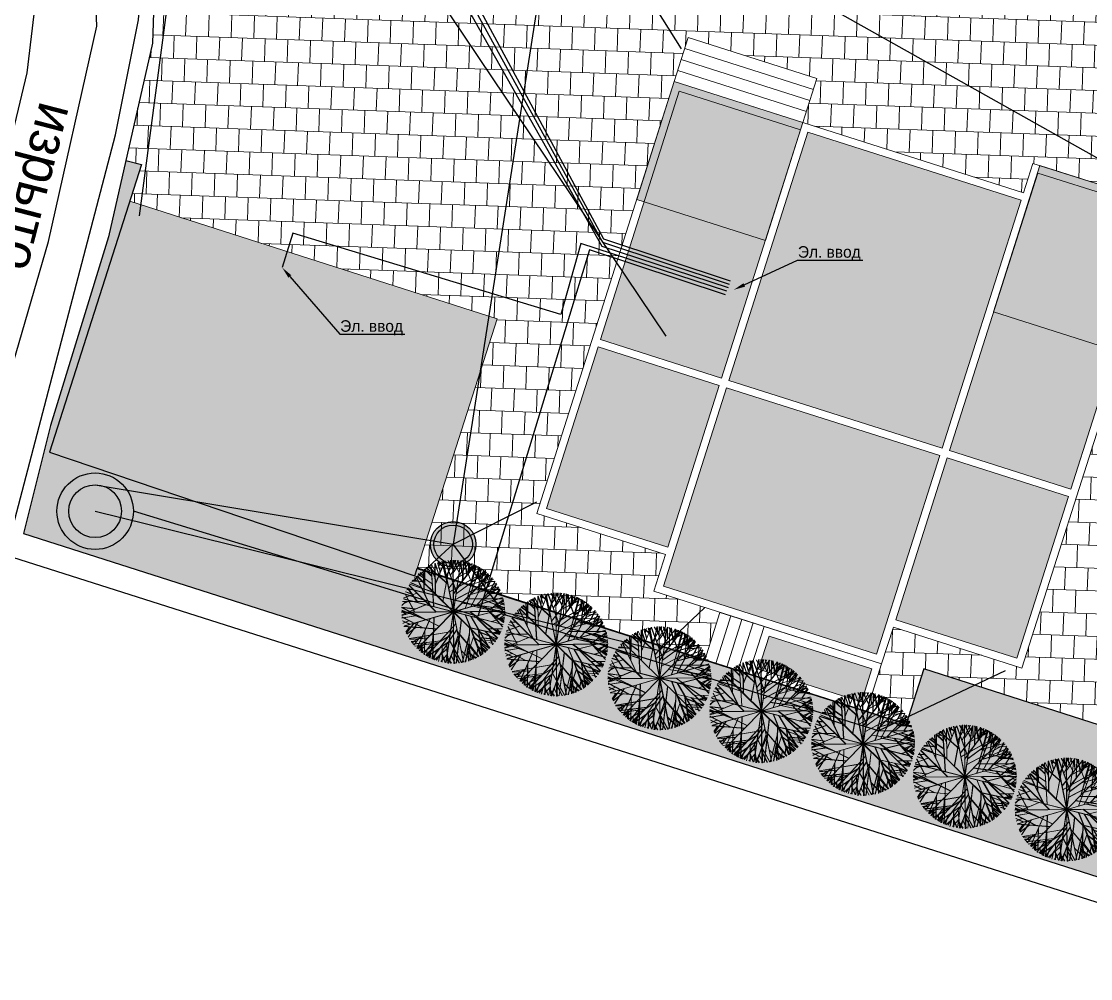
# Model space of a CAD drawing. Header units: millimetres. Extents: x -1042495 to -977915, y 3191218 to 3280168.
# Drawn here: x -1027316 to -999593, y 3191218 to 3216029 of the extents above; entities that cross this region are included whole.
import ezdxf
from ezdxf import colors
from ezdxf.entities.mleader import LeaderData, LeaderLine
from ezdxf.math import Vec2, Vec3

# ---------------------------------------------------------------- set-up
doc = ezdxf.new("R2010")
doc.units = ezdxf.units.MM
doc.layers.get('0').update_dxf_attribs({"lineweight": 15})
for name, color, linetype in [('000 Граница', 6, 'Continuous'), ('000 дорожки', 7, 'Continuous'), ('000 Привязки', 1, 'Continuous'), ('000 Штриховка', 7, 'Continuous'), ('10_Границы покрытий и угодий', 7, 'Continuous'), ('_Септик', 72, 'Continuous'), ('p', 7, 'Continuous'), ('подпорная стенка', 251, 'Continuous')]:
    doc.layers.add(name, color=color, linetype=linetype)
for name, color, linetype, lineweight in [('_ВК_В1', 5, 'B1', 30), ('_ВК_К1-1(очищ)', 14, 'Канализация быт очищенного стока', 30), ('_ВК_К2-1(Ливневая)', 32, 'Канализация дожд очищенного стока', 30), ('_ВК_Кб', 18, 'g5_122_kb', 30), ('_Группы Электрика', 7, 'Continuous', 15), ('_Кабель 0.4', 1, 'g5_119_3', 30), ('A-WALL', 113, 'Continuous', 18), ('деревья', 118, 'Continuous', 0), ('мощение', 251, 'Continuous', 0)]:
    doc.layers.add(name, color=color, linetype=linetype, lineweight=lineweight)
doc.layers.add('газон', color=7, linetype='Continuous', true_color=0xe4edc9)
doc.layers.add('кустарники лиственные', color=7, linetype='Continuous', lineweight=20, true_color=0x455c00)
doc.styles.add('LIKE11', font='bm431.shx')
doc.styles.add('Line_GUGK', font='')
doc.styles.get('Line_GUGK').set_extended_font_data('Bm431', italic=True)
doc.linetypes.add('B1', pattern='A,12.5,-3,["В1",Standard,S=2,R=0,X=-2,Y=-1],-2.5', length=18)
doc.linetypes.add('g5_119_3', pattern='A,4,-1,[31,GUGK_2005.shx,S=0.1,R=0,X=0,Y=0],4,[31,GUGK_2005.shx,S=0.1,R=180,X=0,Y=0],-1', length=10)
doc.linetypes.add('g5_122_kb', pattern='A,1,-1,1.5,-0.4,["Кб",Line_GUGK,S=1,R=0,X=0,Y=-0.5],-2.4,1.5,-1,4,-1,4,-1,3', length=21.8)
doc.linetypes.add('K1Н', pattern='A,12.5,-3.1,["K1Н",Standard,S=2,R=0,X=-2,Y=-1],-4.5', length=20.1)
doc.linetypes.add('Канализация быт очищенного стока', pattern='A,10,-2,["К1-1",Standard,S=1.75,R=0,X=-1,Y=-1],-5', length=17)
doc.linetypes.add('Канализация дожд очищенного стока', pattern='A,10,-2,["К2-1",Standard,S=1.75,R=0,X=-1,Y=-1],-6', length=18)

# ---------------------------------------------------------------- blocks, each defined once
blk = doc.blocks.new('й3')
at = {"layer": 'деревья', "lineweight": 0}
for p, q in [((-326, 504), (-233, 236)), ((-312, 511), (-2, 202)), ((-281, 529), (-113, 415)), ((-264, 466), (-263, 538)), ((-212, 483), (-237, 552)), ((-220, 421), (-166, 576)), ((-212, 558), (0, 450)), ((160, 572), (-160, -572)), ((-153, 574), (153, -574)), ((-135, 507), (-91, 592)), ((-125, 549), (-80, 595)), ((-124, 321), (-125, 588)), ((-85, 319), (30, 599)), ((-36, 440), (-58, 599)), ((-53, 597), (165, 168)), ((89, 318), (-23, 599)), ((24, 549), (-14, 599)), ((0, 600), (0, -600)), ((5, 486), (37, 597)), ((42, 439), (66, 598)), ((183, 355), (54, 597)), ((98, 516), (128, 586)), ((141, 505), (99, 590)), ((288, 525), (118, 413)), ((128, 458), (244, 549)), ((197, 195), (163, 576)), ((170, 511), (232, 552)), ((177, 437), (255, 543)), ((308, 514), (232, 39)), ((317, 509), (302, 306)), ((-458, 382), (-405, 330)), ((-439, 364), (-444, 403)), ((-397, 343), (-442, 404)), ((-327, 243), (-440, 405)), ((420, -420), (-420, 420)), ((420, 420), (-420, -420)), ((-70, 268), (-417, 430)), ((-402, 446), (-365, 432)), ((-370, 470), (-352, 355)), ((-357, 404), (-361, 477)), ((-289, 372), (-342, 493)), ((73, 267), (422, 425)), ((290, 390), (381, 461)), ((293, 369), (348, 488)), ((311, 425), (359, 482)), ((335, 152), (371, 468)), ((343, 430), (341, 493)), ((352, 311), (426, 416)), ((357, 180), (395, 450)), ((362, 399), (367, 473)), ((371, 371), (466, 376)), ((383, 359), (448, 398)), ((401, 338), (447, 399)), ((-543, 253), (-63, 227)), ((-532, 274), (-402, 209)), ((-463, 296), (-526, 288)), ((-324, 62), (-526, 287)), ((-511, 312), (-478, 266)), ((-499, 328), (-328, 328)), ((-418, 248), (-498, 331)), ((-216, 336), (-489, 346)), ((140, -27), (508, 315)), ((544, 254), (209, 3)), ((220, 333), (494, 340)), ((234, 233), (533, 274)), ((274, 42), (472, 370)), ((349, 60), (514, 302)), ((362, 251), (489, 351)), ((393, 368), (471, 366)), ((400, 248), (526, 288)), ((421, 243), (502, 325)), ((439, 313), (512, 309)), ((467, 291), (529, 281)), ((472, 243), (539, 253)), ((-323, 206), (-592, 93)), ((-587, 127), (-360, 75)), ((-533, 163), (-578, 149)), ((-515, 99), (-573, 175)), ((-571, 179), (-470, 148)), ((-412, 158), (-565, 208)), ((-560, 209), (-208, 209)), ((-548, 245), (-477, 211)), ((546, 246), (65, 226)), ((208, -38), (560, 203)), ((385, 134), (582, 136)), ((555, 225), (424, 69)), ((441, 197), (549, 234)), ((474, 145), (590, 98)), ((497, 78), (576, 150)), ((502, 160), (574, 178)), ((-527, 19), (-600, 26)), ((-600, 0), (600, 0)), ((-599, -24), (-423, 79)), ((-554, 30), (-598, 21)), ((-597, 28), (-120, 121)), ((-486, -5), (-596, 56)), ((-423, 30), (-595, -68)), ((-592, 92), (-233, -36)), ((587, 92), (-587, -92)), ((-583, 112), (583, -112)), ((-272, 53), (-569, -189)), ((-546, -247), (-203, 1)), ((-464, -379), (-232, 42)), ((279, -51), (597, 60)), ((294, -67), (595, 71)), ((326, 51), (592, -92)), ((382, 82), (594, 68)), ((452, 8), (596, -64)), ((511, 29), (598, -14)), ((518, 81), (598, 29)), ((-453, -71), (-598, -4)), ((-557, -23), (-597, -27)), ((-597, -49), (-543, -67)), ((-461, -98), (-592, -94)), ((-453, -1), (-590, -101)), ((-518, -146), (-587, -118)), ((-585, -123), (-365, -116)), ((-285, -232), (-585, -123)), ((-280, -46), (-541, -258)), ((-397, -48), (-524, -290)), ((-208, -34), (-458, -380)), ((-141, -22), (-372, -468)), ((-101, -101), (-25, -597)), ((93, -92), (596, -28)), ((526, -286), (232, -45)), ((264, -184), (589, -98)), ((441, -10), (602, -4)), ((450, -86), (564, -198)), ((-422, -160), (-583, -141)), ((-571, -184), (-453, -180)), ((-471, -200), (-567, -189)), ((-436, -177), (-562, -196)), ((-482, -208), (-556, -223)), ((-527, -182), (-555, -220)), ((-505, -187), (-537, -258)), ((-332, -207), (-535, -265)), ((-532, -274), (-168, -166)), ((-38, -137), (-508, -315)), ((-472, -193), (-502, -263)), ((-442, -241), (-491, -336)), ((-360, -225), (-441, -405)), ((-58, -203), (-431, -411)), ((-308, -174), (-382, -458)), ((-199, -202), (-286, -527)), ((-148, -150), (-147, -577)), ((22, -598), (-63, -228)), ((-29, -598), (60, -228)), ((0, -191), (258, -538)), ((37, -138), (504, -321)), ((56, -204), (426, -416)), ((511, -313), (113, -168)), ((186, -186), (267, -534)), ((188, -186), (574, -173)), ((283, -235), (583, -131)), ((430, -415), (301, -236)), ((382, -182), (524, -290)), ((388, -171), (583, -137)), ((433, -182), (560, -203)), ((459, -159), (542, -254)), ((459, -241), (556, -223)), ((502, -194), (534, -265)), ((511, -215), (556, -221)), ((532, -167), (572, -176)), ((-397, -296), (-522, -291)), ((-405, -269), (-514, -305)), ((-389, -290), (-514, -306)), ((-209, -286), (-499, -326)), ((-465, -302), (-495, -335)), ((-468, -289), (-487, -348)), ((-324, -324), (-481, -356)), ((-428, -314), (-467, -370)), ((-437, -347), (-467, -374)), ((-373, -307), (-454, -387)), ((-348, -334), (-438, -406)), ((-340, -360), (-350, -485)), ((-244, -305), (-326, -501)), ((-78, -273), (-319, -507)), ((-147, -362), (-277, -529)), ((-264, -256), (-191, -566)), ((-147, -322), (-39, -595)), ((-62, -362), (179, -570)), ((75, -274), (313, -511)), ((205, -288), (495, -332)), ((228, -365), (353, -484)), ((240, -308), (319, -505)), ((304, -302), (324, -500)), ((315, -313), (496, -333)), ((336, -364), (344, -489)), ((369, -312), (449, -393)), ((473, -369), (403, -274)), ((415, -326), (461, -381)), ((424, -320), (462, -376)), ((425, -282), (500, -268)), ((446, -334), (494, -335)), ((-362, -389), (-422, -420)), ((-291, -411), (-391, -449)), ((-247, -378), (-388, -457)), ((-263, -439), (-347, -487)), ((-245, -479), (-319, -503)), ((-226, -412), (-260, -536)), ((-254, -444), (-254, -541)), ((-147, -473), (-250, -543)), ((-226, -392), (-209, -561)), ((-215, -455), (-199, -561)), ((-209, -401), (-208, -562)), ((-20, -424), (-137, -583)), ((-127, -586), (-72, -482)), ((-123, -442), (-74, -594)), ((-85, -475), (-115, -586)), ((-62, -482), (-14, -598)), ((56, -482), (7, -599)), ((14, -424), (130, -584)), ((59, -466), (105, -586)), ((119, -588), (66, -483)), ((118, -443), (67, -595)), ((203, -403), (201, -565)), ((248, -448), (230, -550)), ((248, -448), (247, -544)), ((286, -414), (386, -454)), ((376, -467), (360, -411)), ((-257, -541), (-214, -503)), ((-107, -547), (-88, -591)), ((-88, -551), (-97, -590)), ((-64, -527), (-94, -588)), ((-70, -505), (-24, -566)), ((-35, -553), (-49, -596)), ((63, -506), (17, -567)), ((28, -554), (42, -597)), ((84, -532), (38, -595)), ((100, -548), (80, -592)), ((81, -552), (89, -591)), ((250, -544), (208, -506))]:
    blk.add_line(p, q, dxfattribs=at)
blk = doc.blocks.new('A$C4F844F8D')
at = {"layer": 'кустарники лиственные', "xscale": -2.232502272000008, "yscale": 2.232502272, "zscale": 2.232502272, "rotation": 90.52186044708989}
for p in [(-16926, 6940), (-14258, 6092), (-11577, 5216), (-8939, 4366), (-6300, 3515), (-3662, 2665), (-1023, 1815)]:
    blk.add_blockref('й3', p, dxfattribs=at)
blk = doc.blocks.new('*U36')
h = blk.add_hatch(color=256)
h.paths.add_polyline_path([(-0.59, 0, 1), (0.59, 0, 1)])
h.paths.add_polyline_path([(0.5, 0, -1), (-0.5, 0, -1)], flags=16)
h = blk.add_hatch(color=255)
edge = h.paths.add_edge_path()
edge.add_arc((0, 0), 0.5, 0, 360)
at = {"lineweight": -3}
for radius in [0.59, 0.5]:
    blk.add_circle((0, 0), radius, dxfattribs=at)

msp = doc.modelspace()

# ---------------------------------------------------------------- hatches: boundary and pattern name
at = {"layer": '000 Привязки', "linetype": 'ByBlock', "true_color": 0x636466}
h = msp.add_hatch(color=251, dxfattribs=at)
h.dxf.hatch_style = 1
h.paths.add_polyline_path([(-1008025, 3210349), (-1011170, 3211350), (-1012304, 3207785), (-1009160, 3206784)])
h.paths.add_polyline_path([(-1012365, 3207594), (-1013699, 3203402), (-1010555, 3202401), (-1009220, 3206594)])
h.paths.add_polyline_path([(-1009030, 3206533), (-1010667, 3201387), (-1005141, 3199629), (-1003503, 3204774)])
h.paths.add_polyline_path([(-1004647, 3200521), (-1001502, 3199520), (-1000168, 3203713), (-1003312, 3204714)])
h.paths.add_polyline_path([(-1000107, 3203904), (-998962, 3207501), (-1002107, 3208501), (-1003252, 3204904)])
h.paths.add_polyline_path([(-1001395, 3211397), (-1006922, 3213156), (-1008969, 3206724), (-1003442, 3204965)])
h.paths.add_polyline_path([(-1006659, 3242918), (-1006704, 3241618), (-1001907, 3241452), (-1001862, 3242752)])
h.paths.add_polyline_path([(-1010709, 3241557), (-1010979, 3233762), (-1007181, 3233630), (-1006911, 3241426)])
h.paths.add_polyline_path([(-1006711, 3241419), (-1006843, 3237621), (-1002045, 3237455), (-1001914, 3241253)])
h.paths.add_polyline_path([(-1006849, 3237421), (-1006981, 3233623), (-1002184, 3233457), (-1002052, 3237255)])
h.paths.add_polyline_path([(-997916, 3241114), (-1001714, 3241246), (-1001984, 3233450), (-998186, 3233319)])
at = {"layer": '000 Привязки', "true_color": 0x636466}
h = msp.add_hatch(color=251, dxfattribs=at)
h.dxf.hatch_style = 1
h.paths.add_polyline_path([(-1024507, 3211366), (-1026580, 3204877), (-1017112, 3201654), (-1014981, 3208322)])
at = {"layer": '000 Штриховка', "true_color": 0xcd6928}
h = msp.add_hatch(color=32, dxfattribs=at)
h.dxf.hatch_style = 1
h.paths.add_polyline_path([(-1011361, 3211410), (-1008025, 3210349), (-1007052, 3213407), (-1010387, 3214468)])
h.paths.add_polyline_path([(-1002107, 3208501), (-998772, 3207440), (-997566, 3211228), (-1000906, 3212291)])
h = msp.add_hatch(color=32, dxfattribs=at)
h.dxf.hatch_style = 1
h.paths.add_polyline_path([(-1005262, 3199247), (-1007930, 3200096), (-1008203, 3199239), (-1005535, 3198390)])
at = {"layer": '_Септик'}
h = msp.add_hatch(color=256, dxfattribs=at)
h.dxf.hatch_style = 1
edge = h.paths.add_edge_path()
edge.add_arc((-1025404, 3203333), 684, 0, 360)
at = {"layer": 'газон', "true_color": 0x727430}
h = msp.add_hatch(color=67, dxfattribs=at)
h.dxf.hatch_style = 1
edge = h.paths.add_edge_path()
edge.add_line((-991745, 3211104), (-994012, 3213910))
edge.add_arc((-1005337, 3205577), 14060, 36.3456, 37.3696)
edge.add_line((-994163, 3214111), (-999358, 3197785))
edge.add_line((-999358, 3197785), (-1003921, 3199244))
edge.add_line((-1003921, 3199244), (-1004379, 3197812))
edge.add_line((-1004379, 3197812), (-1017051, 3201845))
edge.add_line((-1017051, 3201845), (-1017112, 3201654))
edge.add_line((-1017112, 3201654), (-1026581, 3204865))
edge.add_line((-1026581, 3204865), (-1024203, 3212319))
edge.add_line((-1024203, 3212319), (-1024612, 3212411))
edge.add_line((-1024612, 3212411), (-1025057, 3210444))
edge.add_line((-1025057, 3210444), (-1026565, 3205551))
edge.add_line((-1026565, 3205551), (-1027258, 3202759))
edge.add_line((-1027258, 3202759), (-999186, 3193789))
edge.add_line((-999186, 3193789), (-991745, 3211104))
at = {"layer": 'мощение'}
h = msp.add_hatch(dxfattribs=at)
h.set_pattern_fill('AR-B88', scale=2.9, angle=358)
edge = h.paths.add_edge_path()
edge.add_line((-1010387, 3214468), (-1010024, 3215612))
edge.add_line((-1010024, 3215612), (-1006688, 3214551))
edge.add_line((-1006688, 3214551), (-1007052, 3213407))
edge.add_line((-1007052, 3213407), (-1001335, 3211588))
edge.add_line((-1001335, 3211588), (-1001092, 3212350))
edge.add_line((-1001092, 3212350), (-997566, 3211228))
edge.add_line((-997566, 3211228), (-996423, 3210864))
edge.add_line((-996423, 3210864), (-997120, 3208672))
edge.add_line((-997120, 3208672), (-998264, 3209036))
edge.add_line((-998264, 3209036), (-1001372, 3199269))
edge.add_line((-1001372, 3199269), (-1004707, 3200330))
edge.add_line((-1004707, 3200330), (-1005011, 3199377))
edge.add_line((-1005011, 3199377), (-1005405, 3198139))
edge.add_line((-1005405, 3198139), (-1004379, 3197812))
edge.add_line((-1004379, 3197812), (-1003921, 3199244))
edge.add_line((-1003921, 3199244), (-999358, 3197785))
edge.add_line((-999358, 3197785), (-994163, 3214111))
edge.add_arc((-1005337, 3205577), 14060, 37.3696, 48.6796)
edge.add_arc((-1133141, 2787763), 449775, 72.25429, 72.43989)
edge.add_arc((-999417, 3210021), 6849, 73.2337, 92.05)
edge.add_arc((-1001195, 3255425), 38589, 268.1913, 272.2758, ccw=False)
edge.add_arc((-1002738, 3228308), 11459, 263.8428, 271.6249, ccw=False)
edge.add_arc((-1002500, 3227790), 10973, 247.6792, 262.3208, ccw=False)
edge.add_arc((-1030329, 3152455), 69346, 70.04978, 72.08883)
edge.add_arc((-1015795, 3194164), 25208, 74.3673, 78.932)
edge.add_arc((-1014140, 3202907), 16310, 78.7414, 91.7393)
edge.add_arc((-1011478, 3234413), 15527, 249.1774, 258.2697, ccw=False)
edge.add_arc((-1023962, 3209574), 12455, 55.9997, 88.818)
edge.add_line((-1023706, 3222027), (-1023920, 3215467))
edge.add_line((-1023920, 3215467), (-1024610, 3212420))
edge.add_line((-1024610, 3212420), (-1024202, 3212318))
edge.add_line((-1024202, 3212318), (-1024507, 3211366))
edge.add_line((-1024507, 3211366), (-1014981, 3208322))
edge.add_line((-1014981, 3208322), (-1017051, 3201847))
edge.add_line((-1017051, 3201847), (-1009592, 3199472))
edge.add_line((-1009592, 3199472), (-1009203, 3200712))
edge.add_line((-1009203, 3200712), (-1010919, 3201257))
edge.add_line((-1010919, 3201257), (-1010615, 3202210))
edge.add_line((-1010615, 3202210), (-1013951, 3203272))
edge.add_line((-1013951, 3203272), (-1010387, 3214468))
at = {"layer": 'подпорная стенка', "linetype": 'Continuous'}
h = msp.add_hatch(dxfattribs=at)
h.set_pattern_fill('ANSI32', color=5, scale=4.4, angle=358)
h.paths.add_polyline_path([(-1016998, 3219900, 0.039694), (-1014635, 3219210, -0.056775), (-1010956, 3218904, -0.01992), (-1009002, 3218440, -0.008897), (-1006668, 3217640, 0.063973), (-1003967, 3216916, 0.033969), (-1002413, 3216854, 0.017527), (-999708, 3216864, -0.083972), (-997442, 3216579, -0.00081), (-996053, 3216137, -0.053869), (-994012, 3213910), (-991745, 3211104), (-991611, 3211416), (-993774, 3214093, 0.054849), (-995903, 3216404, 0.000846), (-997353, 3216865, 0.082382), (-999674, 3217165, -0.017887), (-1002412, 3217154, -0.03408), (-1003930, 3217214, -0.064024), (-1006559, 3217919, 0.008941), (-1008915, 3218727, 0.019974), (-1010897, 3219198, 0.05953), (-1014827, 3219503, -0.010325), (-1016862, 3220170, 0.143336), (-1023696, 3222327), (-1023706, 3222027, -0.144184)])

# ---------------------------------------------------------------- linework, layer by layer
for points in [[(-1011361, 3211410), (-1008025, 3210349), (-1007052, 3213407), (-1010387, 3214468)], [(-1002107, 3208501), (-998772, 3207440), (-997566, 3211228), (-1000906, 3212291)]]:
    msp.add_lwpolyline(points, close=True)
msp.add_lwpolyline([(-1024202, 3212318), (-1024612, 3212411)])
at = {"layer": '000 Граница'}
msp.add_lwpolyline([(-1033142, 3244724), (-1001308, 3279314), (-989147, 3275034), (-980318, 3271336), (-978370, 3252100), (-985643, 3228982), (-1025267, 3230354), (-1023687, 3222588), (-1023920, 3215467), (-1025057, 3210444), (-1026565, 3205551), (-1027258, 3202759), (-999186, 3193789), (-989700, 3215862), (-985643, 3228982)], dxfattribs=at)
msp.add_lwpolyline([(-1033142, 3244724), (-1001308, 3279314), (-989147, 3275034), (-980318, 3271336), (-978370, 3252100), (-985643, 3228982), (-1025267, 3230354), (-1023687, 3222588), (-1023920, 3215467), (-1025057, 3210444), (-1026565, 3205551), (-1027258, 3202759), (-999186, 3193789), (-989700, 3215862), (-985643, 3228982)], dxfattribs=at)
at = {"layer": '000 дорожки'}
for p, q in [((-1003921, 3199244), (-1004379, 3197812)), ((-999358, 3197785), (-1003921, 3199244))]:
    msp.add_line(p, q, dxfattribs=at)
for points in [[(-1024610, 3212420), (-1024202, 3212318), (-1026584, 3204866), (-1017112, 3201654), (-1017050, 3201847), (-1004379, 3197812)], [(-1004379, 3197812), (-1017046, 3201860)]]:
    msp.add_lwpolyline(points, dxfattribs=at)
at = {"layer": '10_Границы покрытий и угодий'}
for points in [[(-1030648, 3198348), (-1028358, 3204344), (-1026609, 3210326), (-1025360, 3215907), (-1025621, 3222412), (-1025635, 3222830), (-1026206, 3228232), (-1025335, 3229515), (-1025365, 3231113), (-1026188, 3233911), (-1027416, 3234437), (-1029495, 3237684), (-1031886, 3241353), (-1036211, 3245908)], [(-1037246, 3191218), (-1036437, 3192363), (-1033258, 3198831), (-1028770, 3207998), (-1027166, 3214698), (-1026693, 3218691), (-1026946, 3223597), (-1027741, 3227970), (-1028653, 3231338), (-1030021, 3235753), (-1032218, 3239919), (-1036354, 3244606)]]:
    msp.add_lwpolyline(points, dxfattribs=at)
at = {"layer": '_ВК_В1', "linetype": 'B1'}
msp.add_line((-1023759, 3227434), (-1010604, 3207871), dxfattribs=at)
msp.add_lwpolyline([(-1023759, 3227434), (-1022369, 3225243), (-1024259, 3210988)], dxfattribs=at)
at = {"layer": '_ВК_К1-1(очищ)'}
msp.add_lwpolyline([(-1025404, 3204017), (-1016121, 3202475)], dxfattribs=at)
at = {"layer": '_ВК_К2-1(Ливневая)'}
for points in [[(-1012202, 3233617), (-1013341, 3220310), (-1016121, 3202475)], [(-1013341, 3220310), (-997683, 3211517)], [(-1010202, 3215318), (-1013341, 3220310)], [(-1016121, 3202475), (-1013951, 3203575)], [(-1017175, 3201514), (-1016121, 3202475)], [(-1001809, 3199194), (-1005090, 3197638), (-1014752, 3200642), (-1016121, 3202475)]]:
    msp.add_lwpolyline(points, dxfattribs=at)
at = {"layer": '_ВК_Кб', "linetype": 'K1Н'}
msp.add_line((-1010062, 3201195), (-1010062, 3201195), dxfattribs=at)
at = {"layer": '_ВК_Кб'}
msp.add_lwpolyline([(-1025404, 3203333), (-1010770, 3199726), (-1009599, 3200838)], dxfattribs=at)
at = {"layer": '_Кабель 0.4'}
for points in [[(-1024490, 3228897), (-1022636, 3223479), (-1017242, 3220755), (-1017363, 3219237), (-1012269, 3210203), (-1008991, 3209128)], [(-1008927, 3209298), (-1012211, 3210387), (-1017039, 3219331), (-1016741, 3221367), (-1016515, 3224336), (-1016192, 3227262), (-1012201, 3228761), (-1006834, 3228498), (-1000244, 3228146), (-996684, 3228074), (-994098, 3227417), (-992987, 3225898), (-993215, 3225105), (-994214, 3221744), (-995222, 3216807)], [(-1008959, 3209213), (-1012238, 3210301), (-1017178, 3219293), (-1016996, 3220707), (-1017547, 3223165)], [(-1009028, 3209037), (-1012810, 3210272), (-1013329, 3208436), (-1020280, 3210542), (-1020552, 3209646)], [(-1009062, 3208944), (-1012584, 3210105), (-1015484, 3200608), (-1024413, 3203333)]]:
    msp.add_lwpolyline(points, dxfattribs=at)
at = {"layer": '_Септик'}
for radius in [991, 684]:
    msp.add_circle((-1025404, 3203333), radius, dxfattribs=at)
at = {"layer": 'A-WALL'}
for p, q in [((-1013951, 3203272), (-1010387, 3214468)), ((-1010387, 3214468), (-1001335, 3211588)), ((-1010258, 3214217), (-1012304, 3207785)), ((-1007113, 3213217), (-1010258, 3214217)), ((-1009160, 3206784), (-1007113, 3213217)), ((-1006922, 3213156), (-1008969, 3206724)), ((-1001395, 3211397), (-1006922, 3213156)), ((-1001335, 3211588), (-1001092, 3212350)), ((-1001092, 3212350), (-997566, 3211228)), ((-1000962, 3212099), (-1003252, 3204904)), ((-997818, 3211098), (-1000962, 3212099)), ((-1003442, 3204965), (-1001395, 3211397)), ((-997566, 3211228), (-1001372, 3199269)), ((-1000107, 3203904), (-997818, 3211098)), ((-1012365, 3207594), (-1013699, 3203402)), ((-1009220, 3206594), (-1012365, 3207594)), ((-1012304, 3207785), (-1009160, 3206784)), ((-1009030, 3206533), (-1010667, 3201387)), ((-1010555, 3202401), (-1009220, 3206594)), ((-1003503, 3204774), (-1009030, 3206533)), ((-1008969, 3206724), (-1003442, 3204965)), ((-1003252, 3204904), (-1000107, 3203904)), ((-1005141, 3199629), (-1003503, 3204774)), ((-1003312, 3204714), (-1004647, 3200521)), ((-1000168, 3203713), (-1003312, 3204714)), ((-1001502, 3199520), (-1000168, 3203713)), ((-1010615, 3202210), (-1013951, 3203272)), ((-1013699, 3203402), (-1010555, 3202401)), ((-1010919, 3201257), (-1010615, 3202210)), ((-1005011, 3199377), (-1010919, 3201257)), ((-1010667, 3201387), (-1005141, 3199629)), ((-1004647, 3200521), (-1001502, 3199520)), ((-1004707, 3200330), (-1005011, 3199377)), ((-1001372, 3199269), (-1004707, 3200330))]:
    msp.add_line(p, q, dxfattribs=at)
for points in [[(-1010387, 3214468), (-1007052, 3213407), (-1006688, 3214551), (-1010024, 3215612)], [(-1026581, 3204865), (-1017112, 3201654), (-1014981, 3208322), (-1024507, 3211366)], [(-1008060, 3200348), (-1009203, 3200712), (-1009598, 3199473), (-1008454, 3199109)], [(-1005011, 3199377), (-1008060, 3200348), (-1008454, 3199109), (-1005405, 3198139)], [(-1005262, 3199247), (-1007930, 3200096), (-1008203, 3199239), (-1005535, 3198390)]]:
    msp.add_lwpolyline(points, close=True, dxfattribs=at)
for points in [[(-1010115, 3215326), (-1006779, 3214265)], [(-1010206, 3215040), (-1006870, 3213979)], [(-1010297, 3214754), (-1006961, 3213693)], [(-1009312, 3199382), (-1008918, 3200621)], [(-1009026, 3199291), (-1008632, 3200530)], [(-1008740, 3199200), (-1008346, 3200439)]]:
    msp.add_lwpolyline(points, dxfattribs=at)
at = {"layer": 'p', "color": 5, "linetype": 'Continuous', "lineweight": 30}
msp.add_lwpolyline([(-1027725, 3202198), (-1024875, 3213088), (-1024275, 3216068), (-1024045, 3218928), (-1023975, 3221898), (-1024655, 3226668), (-1025675, 3230368), (-985235, 3228968), (-989365, 3215728), (-999255, 3193138)], close=True, dxfattribs=at)

# ---------------------------------------------------------------- block references
msp.add_blockref('A$C4F844F8D', (-999192, 3193783))
at = {"layer": '_ВК_К2-1(Ливневая)', "xscale": 1000, "yscale": 1000, "zscale": 1000}
msp.add_blockref('*U36', (-1016121, 3202475), dxfattribs=at)
at = {"layer": 'кустарники лиственные', "xscale": -2.232502272000008, "yscale": 2.232502272, "zscale": 2.232502272, "rotation": 90.52186044708989}
for p in [(-1016112, 3200728), (-1013444, 3199880), (-1010763, 3199005), (-1008125, 3198154), (-1005486, 3197304), (-1002848, 3196454), (-1000209, 3195603)]:
    msp.add_blockref('й3', p, dxfattribs=at)

# ---------------------------------------------------------------- texts
at = {"layer": '10_Границы покрытий и угодий', "color": 7, "linetype": 'Continuous', "lineweight": 15, "style": 'LIKE11'}
msp.add_text('изрыто', height=1000, rotation=255.4915, dxfattribs=at).set_placement((-1026824, 3213996))

# ---------------------------------------------------------------- leaders
at = {"layer": '_Группы Электрика'}
ml = msp.add_multileader_mtext('Standard', dxfattribs=at)
ml.set_content('Эл. ввод', color=256)
ml.set_leader_properties()
ml.build(insert=Vec2(0, 0))
ml.multileader.update_dxf_attribs({"text_left_attachment_type": 6, "text_right_attachment_type": 6, "dogleg_length": 0.36, "arrow_head_size": 300})
ctx = ml.context
ctx.base_point, ctx.char_height, ctx.arrow_head_size, ctx.landing_gap_size, ctx.plane_origin = Vec3(-1007192, 3209844), 300, 300, 9, Vec3(-1009398, 3208831)
ctx.left_attachment, ctx.right_attachment = 6, 6
notes = []
notes.append((ctx, [(0, (1, 1, 0), (-1007193, 3209844), (1, 0), 0.36, [(0, [(-1008844, 3209072)], 0, [])])]))
ctx.mtext.insert, ctx.mtext.flow_direction = Vec3(-1007183, 3210204), 5
ml = msp.add_multileader_mtext('Standard', dxfattribs=at)
ml.set_content('Эл. ввод', color=256)
ml.set_leader_properties()
ml.build(insert=Vec2(0, 0))
ml.multileader.update_dxf_attribs({"text_left_attachment_type": 6, "text_right_attachment_type": 6, "dogleg_length": 0.36, "arrow_head_size": 300})
ctx = ml.context
ctx.base_point, ctx.char_height, ctx.arrow_head_size, ctx.landing_gap_size, ctx.plane_origin = Vec3(-1019060, 3207923), 300, 300, 9, Vec3(-1021106, 3209405)
ctx.left_attachment, ctx.right_attachment = 6, 6
notes.append((ctx, [(0, (1, 1, 0), (-1019061, 3207923), (1, 0), 0.36, [(0, [(-1020552, 3209646)], 0, [])])]))
ctx.mtext.insert, ctx.mtext.flow_direction = Vec3(-1019051, 3208283), 5
for ctx, leaders in notes:
    for number, flags, end, landing, length, lines in leaders:
        leader = LeaderData()
        leader.index, (leader.has_last_leader_line, leader.has_dogleg_vector, leader.attachment_direction) = number, flags
        leader.last_leader_point, leader.dogleg_vector, leader.dogleg_length = Vec3(end), Vec3(landing), length
        for number, points, colour, breaks in lines:
            line = LeaderLine()
            line.index, line.vertices, line.color, line.breaks = number, Vec3.list(points), colors.encode_raw_color(colour), breaks
            leader.lines.append(line)
        ctx.leaders.append(leader)

doc.saveas('drawing.dxf')
